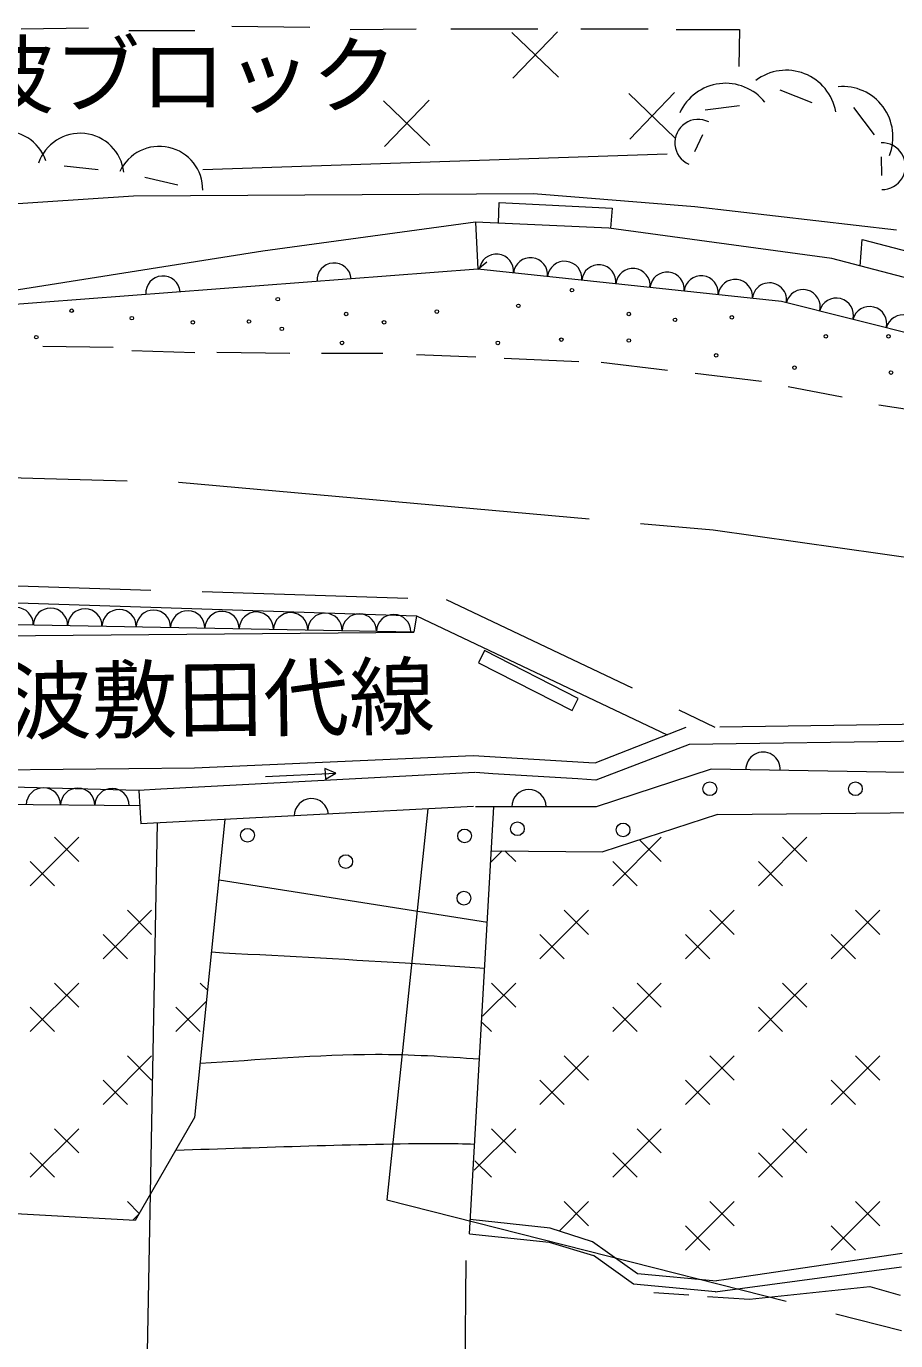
# Model space of a CAD drawing. Units: millimetres, scale not verified. Extents: x 40000 to 680000, y 20000 to 380000.
# Drawn here: x 79787 to 105118, y 266063 to 304338 of the extents above; entities that cross this region are included whole.
import ezdxf
from ezdxf.enums import TextEntityAlignment as Align

# ---------------------------------------------------------------- set-up
doc = ezdxf.new("R2010")
doc.units = ezdxf.units.MM
doc.header["$LTSCALE"] = 1000
doc.linetypes.add('CHAIN', pattern=[18.5, 12, -1.5, 3.5, -1.5])
doc.linetypes.add('DASHED', pattern=[7.5, 6, -1.5])
for name, color, linetype, lineweight in [('M-BGD', 7, 'Continuous', 13), ('M-BMK', 2, 'CHAIN', 13), ('M-BMK-OTRS', 1, 'Continuous', 13), ('M-BMK-ROW', 30, 'Continuous', 13), ('M-STR-HTXT', 7, 'Continuous', 13)]:
    doc.layers.add(name, color=color, linetype=linetype, lineweight=lineweight)
doc.styles.add('ＭＳ ゴシック', font='')
doc.styles.get('ＭＳ ゴシック').set_extended_font_data('MS Gothic')

msp = doc.modelspace()

# ---------------------------------------------------------------- linework, layer by layer
at = {"layer": 'M-BGD'}
for p, q in [((79634, 304266), (81600, 304290)), ((85773, 304338), (88051, 304314)), ((82775, 304218), (84694, 304218)), ((89226, 304242), (91145, 304266)), ((92152, 304266), (94694, 304266)), ((93938, 304156), (95289, 302855)), ((95263, 304181), (93963, 302830)), ((95941, 304266), (97908, 304266)), ((98723, 304242), (100570, 304242)), ((100570, 304242), (100546, 303163)), ((97343, 302381), (98694, 301081)), ((98669, 302407), (97368, 301055)), ((101740, 302487), (102671, 302123)), ((90196, 302165), (91548, 300865)), ((91522, 302191), (90222, 300840)), ((99571, 301910), (100564, 302032)), ((103889, 301977), (104486, 301175)), ((99266, 300692), (99497, 301184)), ((84934, 300165), (98459, 300621)), ((104696, 300536), (104705, 299993)), ((80889, 300273), (81883, 300169)), ((83238, 299943), (84205, 299725)), ((82907, 299389), (70132, 298546)), ((94562, 299461), (82907, 299389)), ((99263, 299077), (94562, 299461)), ((93549, 298601), (93567, 299206)), ((93567, 299206), (96853, 299038)), ((96853, 299038), (96813, 298460)), ((105138, 298405), (99263, 299077)), ((92872, 298630), (86684, 297791)), ((96757, 298462), (92872, 298630)), ((92872, 298630), (92944, 297263)), ((103256, 297575), (96757, 298462)), ((86684, 297791), (74597, 295872)), ((104084, 297357), (104143, 298127)), ((104143, 298127), (107213, 297335)), ((92944, 297263), (93207, 297479)), ((107812, 296376), (103256, 297575)), ((92944, 297263), (74597, 295872)), ((101793, 296328), (92944, 297263)), ((112969, 293498), (101793, 296328)), ((80269, 295021), (82320, 294997)), ((82859, 294901), (84694, 294841)), ((85341, 294853), (87464, 294817)), ((88387, 294817), (90174, 294817)), ((91157, 294781), (92884, 294709)), ((93711, 294673), (95881, 294577)), ((96541, 294553), (98471, 294325)), ((99275, 294242), (101205, 294002)), ((101985, 293846), (103556, 293546)), ((104623, 293318), (106565, 293018)), ((69903, 287855), (91152, 287175)), ((91075, 286699), (69877, 287089)), ((91152, 287175), (98460, 283705)), ((74719, 286555), (91075, 286699)), ((93141, 286158), (92959, 285802)), ((95868, 284767), (93141, 286158)), ((92959, 285802), (95687, 284411)), ((95687, 284411), (95868, 284767)), ((99007, 283918), (96350, 282884)), ((99101, 283420), (96379, 282383)), ((105996, 283519), (99101, 283420)), ((92807, 283091), (84691, 282739)), ((96340, 282885), (92807, 283091)), ((84691, 282739), (76541, 282646)), ((92852, 282605), (83704, 282122)), ((86757, 282497), (88803, 282586)), ((88803, 282586), (88489, 282726)), ((88489, 282726), (88503, 282419)), ((88503, 282419), (88803, 282586)), ((93376, 282566), (92877, 282605)), ((95860, 282428), (93376, 282566)), ((99742, 282702), (96390, 281612)), ((111844, 282495), (99742, 282702)), ((83061, 282087), (79367, 282182)), ((83704, 282122), (83061, 282087)), ((83070, 282087), (83120, 281116)), ((96379, 282383), (95860, 282428)), ((83093, 281637), (78787, 281678)), ((80047, 281666), (80046, 281661)), ((92817, 281618), (83120, 281116)), ((92700, 269175), (93414, 281610)), ((96390, 281612), (92873, 281609)), ((99929, 281388), (96587, 280294)), ((99929, 281388), (105968, 281441)), ((85570, 281243), (84692, 272561)), ((79904, 279308), (81318, 280722)), ((80611, 280722), (81318, 280015)), ((96874, 279308), (98288, 280722)), ((97658, 280645), (98288, 280015)), ((101117, 279308), (102531, 280722)), ((101824, 280722), (102531, 280015)), ((93323, 279999), (93653, 280329)), ((93341, 280332), (96587, 280294)), ((93733, 280328), (94046, 280015)), ((79904, 280015), (80611, 279308)), ((96874, 280015), (97581, 279308)), ((101117, 280015), (101824, 279308)), ((85408, 279481), (93221, 278253)), ((82025, 277186), (83439, 278601)), ((82732, 278601), (83439, 277893)), ((94753, 277186), (96167, 278601)), ((95460, 278601), (96167, 277893)), ((98995, 277186), (100410, 278601)), ((99703, 278601), (100410, 277893)), ((103238, 277186), (104652, 278601)), ((103945, 278601), (104652, 277893)), ((82025, 277893), (82732, 277186)), ((94753, 277893), (95460, 277186)), ((98995, 277893), (99703, 277186)), ((103238, 277893), (103945, 277186)), ((79904, 275065), (81318, 276479)), ((80611, 276479), (81318, 275772)), ((84853, 276479), (85067, 276266)), ((93082, 275515), (94046, 276479)), ((93339, 276479), (94046, 275772)), ((96874, 275065), (98288, 276479)), ((97581, 276479), (98288, 275772)), ((101117, 275065), (102531, 276479)), ((101824, 276479), (102531, 275772)), ((79904, 275772), (80611, 275065)), ((84146, 275065), (85035, 275954)), ((84146, 275772), (84853, 275065)), ((96874, 275772), (97581, 275065)), ((101117, 275772), (101824, 275065)), ((82025, 272944), (83439, 274358)), ((82732, 274358), (83439, 273651)), ((94753, 272944), (96167, 274358)), ((95460, 274358), (96167, 273651)), ((98995, 272944), (100410, 274358)), ((99703, 274358), (100410, 273651)), ((103238, 272944), (104652, 274358)), ((103945, 274358), (104652, 273651)), ((82025, 273651), (82732, 272944)), ((94753, 273651), (95460, 272944)), ((98995, 273651), (99703, 272944)), ((103238, 273651), (103945, 272944)), ((84692, 272561), (82962, 269567)), ((79904, 270822), (81318, 272237)), ((80611, 272237), (81318, 271530)), ((92841, 271032), (94046, 272237)), ((93339, 272237), (94046, 271530)), ((96874, 270822), (98288, 272237)), ((97581, 272237), (98288, 271530)), ((101117, 270822), (102531, 272237)), ((101824, 272237), (102531, 271530)), ((79904, 271530), (80611, 270822)), ((96874, 271530), (97581, 270822)), ((101117, 271530), (101824, 270822)), ((92856, 271305), (93339, 270822)), ((82962, 269567), (74958, 270005)), ((82732, 270115), (83079, 269768)), ((95308, 269256), (96167, 270115)), ((95460, 270115), (96167, 269408)), ((98995, 268701), (100410, 270115)), ((99703, 270115), (100410, 269408)), ((103238, 268701), (104652, 270115)), ((103945, 270115), (104652, 269408)), ((82894, 269570), (83061, 269737)), ((95049, 269338), (92724, 269596)), ((92700, 269175), (95021, 268929)), ((96286, 268947), (95049, 269338)), ((98995, 269408), (99703, 268701)), ((103238, 269408), (103945, 268701)), ((95021, 268929), (96310, 268547)), ((97595, 268014), (96286, 268947)), ((97482, 267711), (96310, 268547)), ((105311, 268603), (100179, 267846)), ((99896, 267801), (97595, 268014)), ((99859, 267488), (105291, 268218)), ((99867, 267489), (97482, 267711)), ((100179, 267846), (99894, 267805)), ((100854, 267268), (104365, 267640)), ((104365, 267640), (105249, 267386)), ((99095, 267386), (98067, 267454)), ((99638, 267349), (100854, 267268))]:
    msp.add_line(p, q, dxfattribs=at)
at = {"layer": 'M-BGD', "linetype": 'DASHED'}
for p, q in [((69919, 288354), (92020, 287648)), ((92020, 287648), (99850, 283930)), ((105989, 284019), (99007, 283918))]:
    msp.add_line(p, q, dxfattribs=at)
at = {"layer": 'M-BGD', "color": 1}
for p, q in [((91152, 287175), (91075, 286699)), ((93072, 275332), (93339, 275065))]:
    msp.add_line(p, q, dxfattribs=at)
at = {"layer": 'M-BGD'}
for centre, radius in [((95686, 296655), 51.7), ((87114, 296391), 51.7), ((94125, 296199), 51.7), ((81111, 296055), 51.7), ((82864, 295839), 51.7), ((89107, 295959), 51.7), ((91748, 296031), 51.7), ((97343, 295959), 51.7), ((100344, 295863), 51.7), ((84641, 295719), 51.7), ((86274, 295743), 51.7), ((87234, 295527), 51.7), ((90212, 295719), 51.7), ((98688, 295791), 51.7), ((80079, 295286), 51.7), ((88987, 295118), 51.7), ((93525, 295118), 51.7), ((95374, 295214), 51.7), ((97343, 295190), 51.7), ((103082, 295311), 51.7), ((104907, 295311), 51.7), ((99888, 294758), 51.7), ((102169, 294398), 51.7), ((104979, 294254), 51.7), ((99703, 282136), 200), ((103945, 282136), 200), ((86232, 280783), 200), ((92556, 280763), 200), ((94097, 280972), 200), ((97174, 280938), 200), ((89096, 280015), 200), ((92539, 278950), 200)]:
    msp.add_circle(centre, radius, dxfattribs=at)
for centre, radius, start, end in [((101926, 301592), 1466, 10.1317, 127.127), ((100162, 301211), 1466, 38.5602, 155.5555), ((103572, 301119), 1466, 338.1365, 95.1318), ((99363, 300947), 680, 63.1131, 246.5714), ((79145, 300006), 1281, 18.9673, 173.6065), ((81356, 299941), 1281, 6.6714, 161.3106), ((104721, 300265), 680, 269.1802, 92.6385), ((83663, 299574), 1267, 359.4524, 155.1485), ((88756, 296946), 500, 4.3357, 184.3357), ((93484, 297206), 500, 353.9667, 173.9667), ((94478, 297101), 500, 353.9667, 173.9667), ((95473, 296996), 500, 353.9667, 173.9667), ((83771, 296568), 500, 4.3357, 184.3357), ((96467, 296891), 500, 353.9667, 173.9667), ((97462, 296786), 500, 353.9667, 173.9667), ((98456, 296681), 500, 353.9667, 173.9667), ((99450, 296576), 500, 353.9667, 173.9667), ((100445, 296470), 500, 353.9667, 173.9667), ((101439, 296367), 500, 351.471, 174.1057), ((102418, 296170), 500, 345.7903, 165.7903), ((103387, 295924), 500, 345.7903, 165.7903), ((104356, 295679), 500, 345.7903, 165.7903), ((105326, 295433), 500, 345.7903, 165.7903), ((79492, 286912), 500, 358.9452, 178.9452), ((80492, 286894), 500, 358.9452, 178.9452), ((81492, 286876), 500, 358.9452, 178.9452), ((82491, 286857), 500, 358.9452, 178.9452), ((83491, 286839), 500, 358.9452, 178.9452), ((84491, 286820), 500, 358.9452, 178.9452), ((85491, 286802), 500, 358.9452, 178.9452), ((86491, 286784), 500, 358.9452, 178.9452), ((87491, 286765), 500, 358.9452, 178.9452), ((88490, 286747), 500, 358.9452, 178.9452), ((89490, 286728), 500, 358.9452, 178.9452), ((90490, 286710), 500, 358.9452, 178.9452), ((101253, 282703), 500, 355.935, 182.1076), ((80287, 281664), 500, 359.458, 179.458), ((81287, 281654), 500, 359.458, 179.458), ((82287, 281645), 500, 359.458, 179.458), ((94430, 281610), 500, 0.0849, 179.9949), ((88095, 281349), 500, 5.8207, 179.8146)]:
    msp.add_arc(centre, radius, start, end, dxfattribs=at)
for points in [[(85180, 277382), (87063, 277277), (88947, 277181), (90830, 277065), (91602, 277017), (92373, 276963), (93144, 276908)], [(84853, 274148), (86557, 274240), (88259, 274398), (89965, 274403), (90975, 274406), (91985, 274340), (92992, 274269)], [(84147, 271616), (86729, 271686), (89311, 271804), (91895, 271808), (92213, 271809), (92532, 271798), (92850, 271787)]]:
    msp.add_open_spline(points, degree=3, knots=[0, 0, 0, 0, 1, 1, 1, 2, 2, 2, 2], dxfattribs=at)
at = {"layer": 'M-BMK'}
for p, q in [((70728, 291420), (84232, 291065)), ((84232, 291065), (99796, 289674)), ((99796, 289674), (123395, 286341))]:
    msp.add_line(p, q, dxfattribs=at)
at = {"layer": 'M-BMK-OTRS'}
for p, q in [((85897, 286646), (85897, 286656)), ((86147, 286648), (86147, 286658))]:
    msp.add_line(p, q, dxfattribs=at)
at = {"layer": 'M-BMK-ROW', "linetype": 'CHAIN'}
for p, q in [((91485, 281550), (90294, 270170)), ((90294, 270170), (105287, 266356))]:
    msp.add_line(p, q, dxfattribs=at)
at = {"layer": 'M-STR-HTXT'}
for p, q in [((83596, 281140), (82561, 225331)), ((92598, 268399), (92199, 230738))]:
    msp.add_line(p, q, dxfattribs=at)

# ---------------------------------------------------------------- texts
at = {"layer": 'M-BGD', "style": 'ＭＳ ゴシック'}
msp.add_text('消波ブロック', height=1833, dxfattribs=at).set_placement((83101, 301450), align=Align.BOTTOM_CENTER)
msp.add_text('市道津波敷田代線', height=1833, rotation=0.724, dxfattribs=at).set_placement((81708, 283241), align=Align.BOTTOM_CENTER)

doc.saveas('drawing.dxf')
